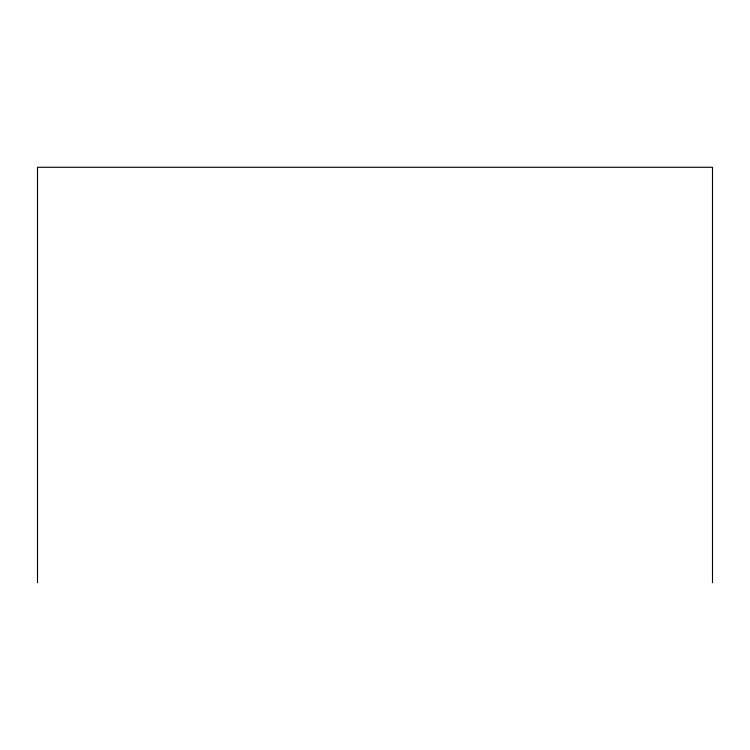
<?xml version="1.0" encoding="UTF-8"?>
<svg xmlns="http://www.w3.org/2000/svg" width="750" height="750" viewBox="0 0 750 750"><rect width="100%" height="100%" fill="white"/><g stroke="black" fill="none" stroke-linecap="round" stroke-linejoin="round"><path stroke-width="1.12" d="M712.5 582.722L712.5 167.278L37.5 167.278L37.5 582.722"/></g></svg>
